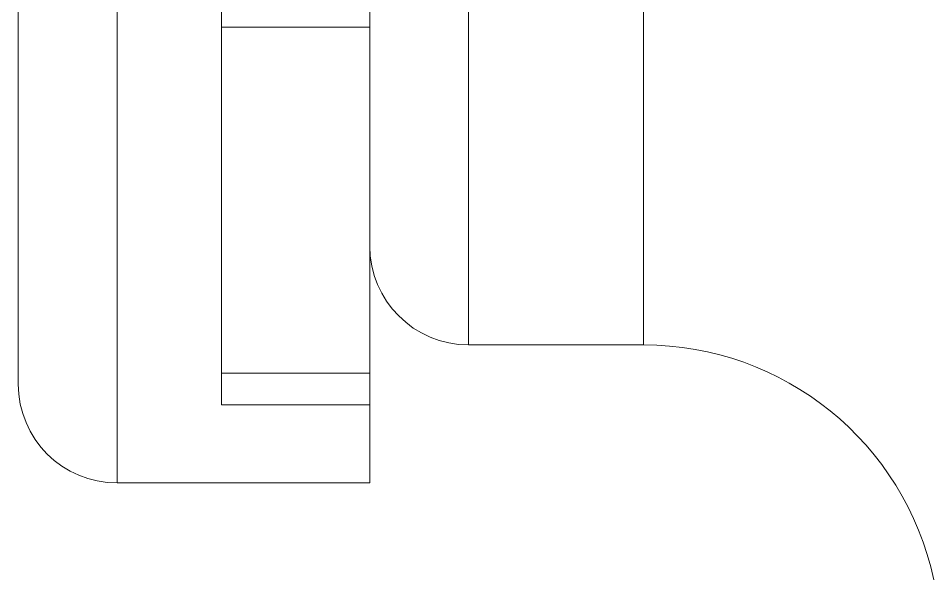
# Model space of a CAD drawing. Header units: millimetres. Extents: x 104833 to 218395, y -330386 to -125668.
# Drawn here: x 108522.3 to 108591.8, y -129272.2 to -129229.6 of the extents above; entities that cross this region are included whole.
import ezdxf

# ---------------------------------------------------------------- set-up
doc = ezdxf.new("R2010")
doc.units = ezdxf.units.MM
doc.header["$LTSCALE"] = 13
doc.linetypes.add('CENTER', pattern=[50.8, 31.75, -6.35, 6.35, -6.35])
doc.linetypes.add('HIDDEN', pattern=[9.525, 6.35, -3.175])
doc.layers.get('0').update_dxf_attribs({"color": 1, "linetype": 'CENTER'})

msp = doc.modelspace()

# ---------------------------------------------------------------- linework, layer by layer
at = {"color": 8, "linetype": 'Continuous', "lineweight": 15}
for p, q in [((108529.84, -129264.844), (108529.84, -129098.156)), ((108556.503, -129254.362), (108556.503, -129108.637)), ((108569.78, -129254.362), (108569.78, -129108.637))]:
    msp.add_line(p, q, dxfattribs=at)
at = {"color": 7, "linetype": 'HIDDEN', "lineweight": 0}
for p, q in [((108529.84, -129098.156), (108529.84, -129264.844)), ((108537.753, -129258.9), (108537.753, -129104.1)), ((108537.753, -129230.25), (108549.003, -129230.25)), ((108537.753, -129256.5), (108549.003, -129256.5)), ((108537.753, -129258.9), (108549.003, -129258.9))]:
    msp.add_line(p, q, dxfattribs=at)
at = {"color": 7, "linetype": 'Continuous', "lineweight": 15}
for p, q in [((108549.003, -129264.844), (108549.003, -129098.156)), ((108522.34, -129257.344), (108522.34, -129105.656)), ((108556.503, -129254.362), (108569.78, -129254.362)), ((108529.84, -129264.844), (108549.003, -129264.844))]:
    msp.add_line(p, q, dxfattribs=at)
for centre, radius, start, end in [((108556.503, -129246.862), 7.5, 180, 270), ((108569.78, -129276.862), 22.5, 12, 90), ((108529.84, -129257.344), 7.5, 180, 270)]:
    msp.add_arc(centre, radius, start, end, dxfattribs=at)

doc.saveas('drawing.dxf')
